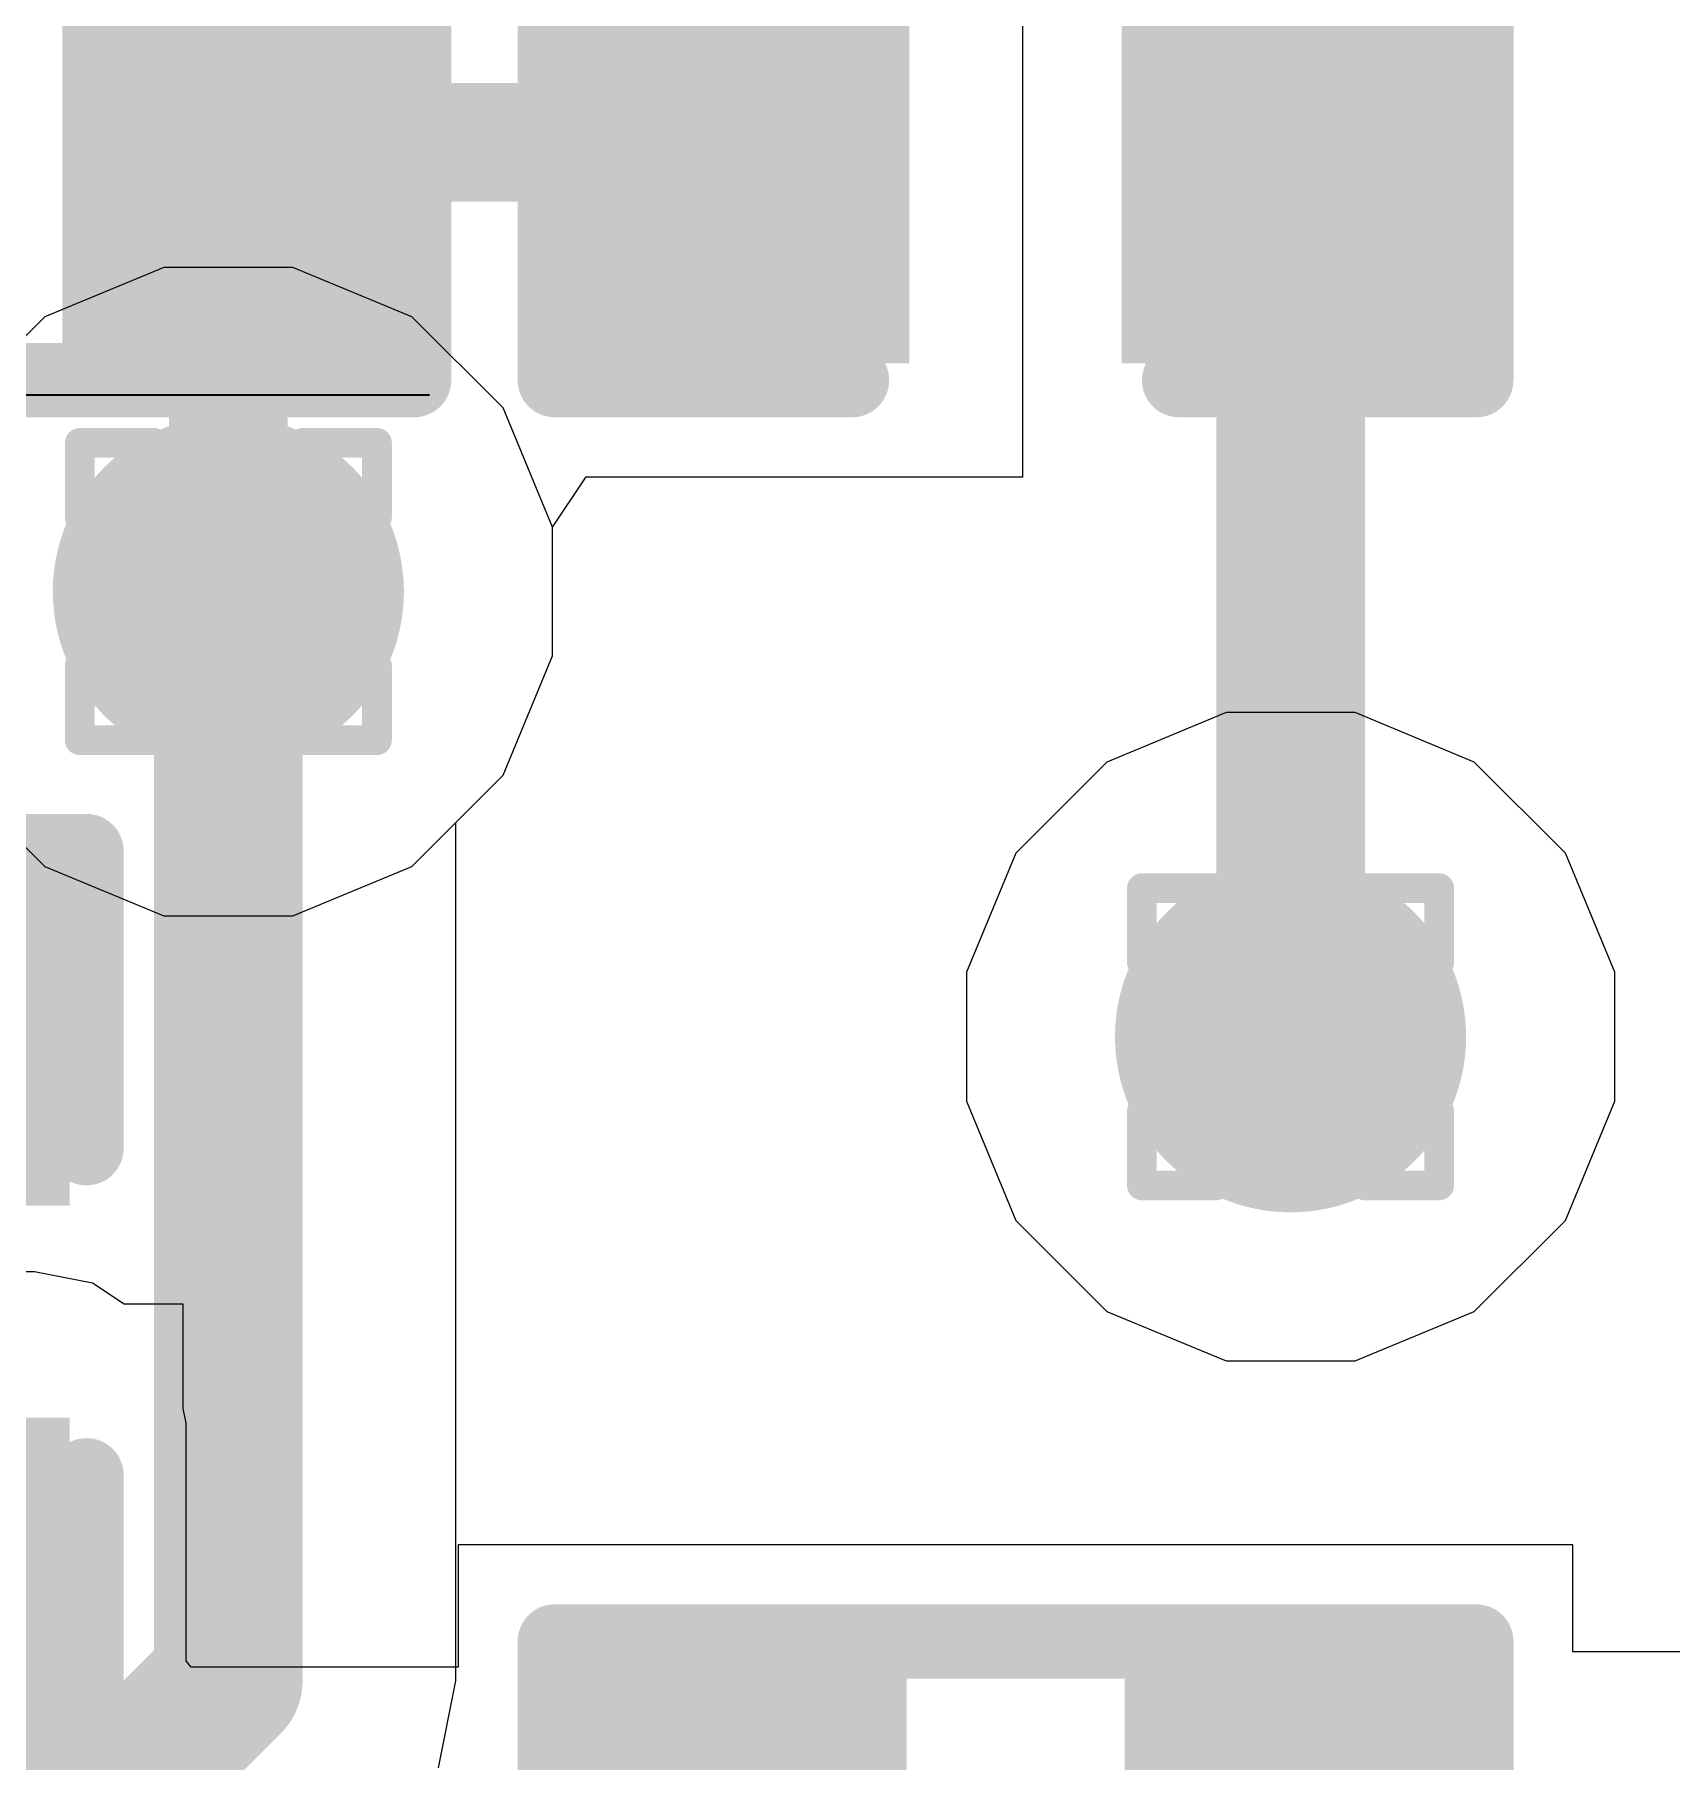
# Model space of a CAD drawing. Header units: inches. Extents: x -11 to 5379, y 0 to 5429.
# Drawn here: x 208.632 to 211.429, y 43.308 to 46.26 of the extents above; entities that cross this region are included whole.
import ezdxf

# ---------------------------------------------------------------- set-up
doc = ezdxf.new("R2010")
doc.units = ezdxf.units.IN
for name, color, linetype in [('Bottom Layer', 5, 'Continuous'), ('Drill Drawing', 1, 'Continuous'), ('GND', 16, 'Continuous'), ('PWR', 76, 'Continuous'), ('Top Layer', 1, 'Continuous'), ('Top Overlay', 2, 'Continuous'), ('Top Paste', 8, 'Continuous'), ('Top Solder', 216, 'Continuous'), ('Via Holes', 16, 'Continuous')]:
    doc.layers.add(name, color=color, linetype=linetype)

# ---------------------------------------------------------------- blocks, each defined once
blk = doc.blocks.new('R___0402_253')
at = {"layer": 'Top Layer'}
for points in [[(-0.6985, -0.3175), (-0.6985, 0.3175), (-0.2413, 0.3175), (-0.2413, -0.3175)], [(0.2413, -0.3175), (0.2413, 0.3175), (0.6985, 0.3175), (0.6985, -0.3175)]]:
    blk.add_hatch(color=1, dxfattribs=at).paths.add_polyline_path(points)
at = {"layer": 'Top Paste'}
for points in [[(-0.6985, -0.3175), (-0.6985, 0.3175), (-0.2413, 0.3175), (-0.2413, -0.3175)], [(0.2413, -0.3175), (0.2413, 0.3175), (0.6985, 0.3175), (0.6985, -0.3175)]]:
    blk.add_hatch(color=8, dxfattribs=at).paths.add_polyline_path(points)
at = {"layer": 'Top Solder'}
for points in [[(-0.7535, -0.3725), (-0.7535, 0.3725), (-0.1863, 0.3725), (-0.1863, -0.3725)], [(0.1863, -0.3725), (0.1863, 0.3725), (0.7535, 0.3725), (0.7535, -0.3725)]]:
    blk.add_hatch(color=216, dxfattribs=at).paths.add_polyline_path(points)
at = {"layer": 'Top Overlay'}
for points in [[(-0.7874, -0.4064, 0.127, 0.127, 0), (-0.7874, 0.4064, 0.127, 0.127, 0)], [(-0.7874, 0.4064, 0.127, 0.127, 0), (0.7874, 0.4064, 0.127, 0.127, 0)], [(0.7874, -0.4064, 0.127, 0.127, 0), (0.7874, 0.4064, 0.127, 0.127, 0)], [(-0.7874, -0.4064, 0.127, 0.127, 0), (0.7874, -0.4064, 0.127, 0.127, 0)], [(-0.8128, -0.4318, 0.00323, 0.00323, 0), (0.8128, -0.4318, 0.00323, 0.00323, 0)]]:
    blk.add_lwpolyline(points, format="xyseb", dxfattribs=at)
for points in [[(-0.8191, 0.4064, 0.0635, 0.0635, 1), (-0.7556, 0.4064, 0.0635, 0.0635, 1)], [(-0.8191, 0.4064, 0.0635, 0.0635, 1), (-0.7556, 0.4064, 0.0635, 0.0635, 1)], [(0.7556, 0.4064, 0.0635, 0.0635, 1), (0.8191, 0.4064, 0.0635, 0.0635, 1)], [(0.7556, 0.4064, 0.0635, 0.0635, 1), (0.8191, 0.4064, 0.0635, 0.0635, 1)], [(-0.8191, -0.4064, 0.0635, 0.0635, 1), (-0.7556, -0.4064, 0.0635, 0.0635, 1)], [(-0.8191, -0.4064, 0.0635, 0.0635, 1), (-0.7556, -0.4064, 0.0635, 0.0635, 1)], [(0.7556, -0.4064, 0.0635, 0.0635, 1), (0.8191, -0.4064, 0.0635, 0.0635, 1)], [(0.7556, -0.4064, 0.0635, 0.0635, 1), (0.8191, -0.4064, 0.0635, 0.0635, 1)], [(-0.8136, -0.4318, 0.00161, 0.00161, 1), (-0.812, -0.4318, 0.00161, 0.00161, 1)], [(0.812, -0.4318, 0.00161, 0.00161, 1), (0.8136, -0.4318, 0.00161, 0.00161, 1)]]:
    blk.add_lwpolyline(points, format="xyseb", close=True, dxfattribs=at)
blk = doc.blocks.new('R___0402_275')
at = {"layer": 'Top Layer'}
for points in [[(-0.6985, -0.3175), (-0.6985, 0.3175), (-0.2413, 0.3175), (-0.2413, -0.3175)], [(0.2413, -0.3175), (0.2413, 0.3175), (0.6985, 0.3175), (0.6985, -0.3175)]]:
    blk.add_hatch(color=1, dxfattribs=at).paths.add_polyline_path(points)
at = {"layer": 'Top Paste'}
for points in [[(-0.6985, -0.3175), (-0.6985, 0.3175), (-0.2413, 0.3175), (-0.2413, -0.3175)], [(0.2413, -0.3175), (0.2413, 0.3175), (0.6985, 0.3175), (0.6985, -0.3175)]]:
    blk.add_hatch(color=8, dxfattribs=at).paths.add_polyline_path(points)
at = {"layer": 'Top Solder'}
for points in [[(-0.7535, -0.3725), (-0.7535, 0.3725), (-0.1863, 0.3725), (-0.1863, -0.3725)], [(0.1863, -0.3725), (0.1863, 0.3725), (0.7535, 0.3725), (0.7535, -0.3725)]]:
    blk.add_hatch(color=216, dxfattribs=at).paths.add_polyline_path(points)
at = {"layer": 'Top Overlay'}
for points in [[(-0.7874, -0.4064, 0.127, 0.127, 0), (-0.7874, 0.4064, 0.127, 0.127, 0)], [(-0.7874, 0.4064, 0.127, 0.127, 0), (0.7874, 0.4064, 0.127, 0.127, 0)], [(0.7874, -0.4064, 0.127, 0.127, 0), (0.7874, 0.4064, 0.127, 0.127, 0)], [(-0.7874, -0.4064, 0.127, 0.127, 0), (0.7874, -0.4064, 0.127, 0.127, 0)], [(-0.8128, -0.4318, 0.00323, 0.00323, 0), (0.8128, -0.4318, 0.00323, 0.00323, 0)]]:
    blk.add_lwpolyline(points, format="xyseb", dxfattribs=at)
for points in [[(-0.8191, 0.4064, 0.0635, 0.0635, 1), (-0.7556, 0.4064, 0.0635, 0.0635, 1)], [(-0.8191, 0.4064, 0.0635, 0.0635, 1), (-0.7556, 0.4064, 0.0635, 0.0635, 1)], [(0.7556, 0.4064, 0.0635, 0.0635, 1), (0.8191, 0.4064, 0.0635, 0.0635, 1)], [(0.7556, 0.4064, 0.0635, 0.0635, 1), (0.8191, 0.4064, 0.0635, 0.0635, 1)], [(-0.8191, -0.4064, 0.0635, 0.0635, 1), (-0.7556, -0.4064, 0.0635, 0.0635, 1)], [(-0.8191, -0.4064, 0.0635, 0.0635, 1), (-0.7556, -0.4064, 0.0635, 0.0635, 1)], [(0.7556, -0.4064, 0.0635, 0.0635, 1), (0.8191, -0.4064, 0.0635, 0.0635, 1)], [(0.7556, -0.4064, 0.0635, 0.0635, 1), (0.8191, -0.4064, 0.0635, 0.0635, 1)], [(-0.8136, -0.4318, 0.00161, 0.00161, 1), (-0.812, -0.4318, 0.00161, 0.00161, 1)], [(0.812, -0.4318, 0.00161, 0.00161, 1), (0.8136, -0.4318, 0.00161, 0.00161, 1)]]:
    blk.add_lwpolyline(points, format="xyseb", close=True, dxfattribs=at)
blk = doc.blocks.new('C___0402_634')
at = {"layer": 'Top Layer'}
for points in [[(-0.6985, -0.3175), (-0.6985, 0.3175), (-0.2413, 0.3175), (-0.2413, -0.3175)], [(0.2413, -0.3175), (0.2413, 0.3175), (0.6985, 0.3175), (0.6985, -0.3175)]]:
    blk.add_hatch(color=1, dxfattribs=at).paths.add_polyline_path(points)
at = {"layer": 'Top Paste'}
for points in [[(-0.6985, -0.3175), (-0.6985, 0.3175), (-0.2413, 0.3175), (-0.2413, -0.3175)], [(0.2413, -0.3175), (0.2413, 0.3175), (0.6985, 0.3175), (0.6985, -0.3175)]]:
    blk.add_hatch(color=8, dxfattribs=at).paths.add_polyline_path(points)
at = {"layer": 'Top Solder'}
for points in [[(-0.7585, -0.3775), (-0.7585, 0.3775), (-0.1813, 0.3775), (-0.1813, -0.3775)], [(0.1813, -0.3775), (0.1813, 0.3775), (0.7585, 0.3775), (0.7585, -0.3775)]]:
    blk.add_hatch(color=216, dxfattribs=at).paths.add_polyline_path(points)
at = {"layer": 'Top Overlay'}
for points in [[(-0.7874, -0.4064, 0.127, 0.127, 0), (-0.7874, 0.4064, 0.127, 0.127, 0)], [(-0.7874, 0.4064, 0.127, 0.127, 0), (-0.2794, 0.4064, 0.127, 0.127, 0)], [(0.2794, 0.4064, 0.127, 0.127, 0), (0.7874, 0.4064, 0.127, 0.127, 0)], [(0.7874, -0.4064, 0.127, 0.127, 0), (0.7874, 0.4064, 0.127, 0.127, 0)], [(-0.7874, -0.4064, 0.127, 0.127, 0), (-0.2794, -0.4064, 0.127, 0.127, 0)], [(0.2794, -0.4064, 0.127, 0.127, 0), (0.7874, -0.4064, 0.127, 0.127, 0)]]:
    blk.add_lwpolyline(points, format="xyseb", dxfattribs=at)
for points in [[(-0.8191, 0.4064, 0.0635, 0.0635, 1), (-0.7556, 0.4064, 0.0635, 0.0635, 1)], [(-0.8191, 0.4064, 0.0635, 0.0635, 1), (-0.7556, 0.4064, 0.0635, 0.0635, 1)], [(-0.3111, 0.4064, 0.0635, 0.0635, 1), (-0.2477, 0.4064, 0.0635, 0.0635, 1)], [(0.2477, 0.4064, 0.0635, 0.0635, 1), (0.3111, 0.4064, 0.0635, 0.0635, 1)], [(0.7556, 0.4064, 0.0635, 0.0635, 1), (0.8191, 0.4064, 0.0635, 0.0635, 1)], [(0.7556, 0.4064, 0.0635, 0.0635, 1), (0.8191, 0.4064, 0.0635, 0.0635, 1)], [(-0.8191, -0.4064, 0.0635, 0.0635, 1), (-0.7556, -0.4064, 0.0635, 0.0635, 1)], [(-0.8191, -0.4064, 0.0635, 0.0635, 1), (-0.7556, -0.4064, 0.0635, 0.0635, 1)], [(-0.3111, -0.4064, 0.0635, 0.0635, 1), (-0.2477, -0.4064, 0.0635, 0.0635, 1)], [(0.2477, -0.4064, 0.0635, 0.0635, 1), (0.3111, -0.4064, 0.0635, 0.0635, 1)], [(0.7556, -0.4064, 0.0635, 0.0635, 1), (0.8191, -0.4064, 0.0635, 0.0635, 1)], [(0.7556, -0.4064, 0.0635, 0.0635, 1), (0.8191, -0.4064, 0.0635, 0.0635, 1)]]:
    blk.add_lwpolyline(points, format="xyseb", close=True, dxfattribs=at)
blk = doc.blocks.new('C___0402_639')
at = {"layer": 'Top Layer'}
for points in [[(-0.6985, -0.3175), (-0.6985, 0.3175), (-0.2413, 0.3175), (-0.2413, -0.3175)], [(0.2413, -0.3175), (0.2413, 0.3175), (0.6985, 0.3175), (0.6985, -0.3175)]]:
    blk.add_hatch(color=1, dxfattribs=at).paths.add_polyline_path(points)
at = {"layer": 'Top Paste'}
for points in [[(-0.6985, -0.3175), (-0.6985, 0.3175), (-0.2413, 0.3175), (-0.2413, -0.3175)], [(0.2413, -0.3175), (0.2413, 0.3175), (0.6985, 0.3175), (0.6985, -0.3175)]]:
    blk.add_hatch(color=8, dxfattribs=at).paths.add_polyline_path(points)
at = {"layer": 'Top Solder'}
for points in [[(-0.7585, -0.3775), (-0.7585, 0.3775), (-0.1813, 0.3775), (-0.1813, -0.3775)], [(0.1813, -0.3775), (0.1813, 0.3775), (0.7585, 0.3775), (0.7585, -0.3775)]]:
    blk.add_hatch(color=216, dxfattribs=at).paths.add_polyline_path(points)
at = {"layer": 'Top Overlay'}
for points in [[(-0.7874, 0.4064, 0.127, 0.127, 0), (-0.7874, -0.4064, 0.127, 0.127, 0)], [(-0.7874, 0.4064, 0.127, 0.127, 0), (-0.2794, 0.4064, 0.127, 0.127, 0)], [(0.2794, 0.4064, 0.127, 0.127, 0), (0.7874, 0.4064, 0.127, 0.127, 0)], [(0.7874, 0.4064, 0.127, 0.127, 0), (0.7874, -0.4064, 0.127, 0.127, 0)], [(-0.7874, -0.4064, 0.127, 0.127, 0), (-0.2794, -0.4064, 0.127, 0.127, 0)], [(0.2794, -0.4064, 0.127, 0.127, 0), (0.7874, -0.4064, 0.127, 0.127, 0)]]:
    blk.add_lwpolyline(points, format="xyseb", dxfattribs=at)
for points in [[(-0.8191, 0.4064, 0.0635, 0.0635, 1), (-0.7556, 0.4064, 0.0635, 0.0635, 1)], [(-0.8191, 0.4064, 0.0635, 0.0635, 1), (-0.7556, 0.4064, 0.0635, 0.0635, 1)], [(-0.3111, 0.4064, 0.0635, 0.0635, 1), (-0.2477, 0.4064, 0.0635, 0.0635, 1)], [(0.2477, 0.4064, 0.0635, 0.0635, 1), (0.3111, 0.4064, 0.0635, 0.0635, 1)], [(0.7556, 0.4064, 0.0635, 0.0635, 1), (0.8191, 0.4064, 0.0635, 0.0635, 1)], [(0.7556, 0.4064, 0.0635, 0.0635, 1), (0.8191, 0.4064, 0.0635, 0.0635, 1)], [(-0.8191, -0.4064, 0.0635, 0.0635, 1), (-0.7556, -0.4064, 0.0635, 0.0635, 1)], [(-0.8191, -0.4064, 0.0635, 0.0635, 1), (-0.7556, -0.4064, 0.0635, 0.0635, 1)], [(-0.3111, -0.4064, 0.0635, 0.0635, 1), (-0.2477, -0.4064, 0.0635, 0.0635, 1)], [(0.2477, -0.4064, 0.0635, 0.0635, 1), (0.3111, -0.4064, 0.0635, 0.0635, 1)], [(0.7556, -0.4064, 0.0635, 0.0635, 1), (0.8191, -0.4064, 0.0635, 0.0635, 1)], [(0.7556, -0.4064, 0.0635, 0.0635, 1), (0.8191, -0.4064, 0.0635, 0.0635, 1)]]:
    blk.add_lwpolyline(points, format="xyseb", close=True, dxfattribs=at)

msp = doc.modelspace()

# ---------------------------------------------------------------- hatches: boundary and pattern name
at = {"layer": 'Bottom Layer'}
h = msp.add_hatch(color=5, dxfattribs=at)
edge = h.paths.add_edge_path()
edge.add_arc((208.9634, 45.3078), 0.3, 0, 360)
h = msp.add_hatch(color=5, dxfattribs=at)
edge = h.paths.add_edge_path()
edge.add_arc((210.7785, 44.5468), 0.3, 0, 360)
at = {"layer": 'GND'}
h = msp.add_hatch(color=16, dxfattribs=at)
edge = h.paths.add_edge_path()
edge.add_arc((208.9634, 45.3078), 0.3, 0, 360)
h = msp.add_hatch(color=16, dxfattribs=at)
edge = h.paths.add_edge_path()
edge.add_arc((210.7785, 44.5468), 0.3, 0, 360)
at = {"layer": 'PWR'}
h = msp.add_hatch(color=76, dxfattribs=at)
edge = h.paths.add_edge_path()
edge.add_arc((208.9634, 45.3078), 0.3, 0, 360)
h = msp.add_hatch(color=76, dxfattribs=at)
edge = h.paths.add_edge_path()
edge.add_arc((210.7785, 44.5468), 0.3, 0, 360)
at = {"layer": 'Top Layer'}
h = msp.add_hatch(color=1, dxfattribs=at)
edge = h.paths.add_edge_path()
edge.add_arc((208.9634, 45.3078), 0.3, 0, 360)
h = msp.add_hatch(color=1, dxfattribs=at)
edge = h.paths.add_edge_path()
edge.add_arc((210.7785, 44.5468), 0.3, 0, 360)
at = {"layer": 'Via Holes'}
h = msp.add_hatch(color=7, dxfattribs=at)
edge = h.paths.add_edge_path()
edge.add_arc((208.9634, 45.3078), 0.15, 0, 360)
h = msp.add_hatch(color=7, dxfattribs=at)
edge = h.paths.add_edge_path()
edge.add_arc((210.7785, 44.5468), 0.15, 0, 360)

# ---------------------------------------------------------------- linework, layer by layer
at = {"layer": 'Bottom Layer'}
for p, q in [((208.8532, 45.8618), (208.6496, 45.7774)), ((209.0736, 45.8618), (208.8532, 45.8618)), ((209.2772, 45.7774), (209.0736, 45.8618)), ((208.6496, 45.7774), (208.4937, 45.6216)), ((209.4331, 45.6216), (209.2772, 45.7774)), ((209.5174, 45.418), (209.4331, 45.6216)), ((209.5174, 45.1976), (209.5174, 45.418)), ((209.4331, 44.994), (209.5174, 45.1976)), ((209.3519, 44.9128), (209.4331, 44.994)), ((209.3519, 43.4462), (209.3519, 44.9128)), ((209.3223, 43.2975), (209.3519, 43.4462))]:
    msp.add_line(p, q, dxfattribs=at)
for points in [[(208.9634, 43.4462, 0.254, 0.254, 0), (208.9634, 45.3078, 0.254, 0.254, 0)], [(207.9972, 42.48, 0.254, 0.254, 0), (208.9634, 43.4462, 0.254, 0.254, 0)]]:
    msp.add_lwpolyline(points, format="xyseb", dxfattribs=at)
for points in [[(208.8999, 45.3078, 0.127, 0.127, 1), (209.0269, 45.3078, 0.127, 0.127, 1)], [(208.8999, 43.4462, 0.127, 0.127, 1), (209.0269, 43.4462, 0.127, 0.127, 1)], [(208.8999, 43.4462, 0.127, 0.127, 1), (209.0269, 43.4462, 0.127, 0.127, 1)]]:
    msp.add_lwpolyline(points, format="xyseb", close=True, dxfattribs=at)
at = {"layer": 'Drill Drawing'}
for points in [[(208.7094, 45.4348, 0.0508, 0.0508, 0), (208.7094, 45.5618, 0.0508, 0.0508, 0)], [(208.7094, 45.5618, 0.0508, 0.0508, 0), (208.8364, 45.5618, 0.0508, 0.0508, 0)], [(208.8364, 45.5618, 0.0508, 0.0508, 0), (208.9634, 45.4348, 0.0508, 0.0508, 0)], [(208.9634, 45.4348, 0.0508, 0.0508, 0), (209.0904, 45.5618, 0.0508, 0.0508, 0)], [(209.0904, 45.5618, 0.0508, 0.0508, 0), (209.2174, 45.5618, 0.0508, 0.0508, 0)], [(209.2174, 45.4348, 0.0508, 0.0508, 0), (209.2174, 45.5618, 0.0508, 0.0508, 0)], [(208.7094, 45.4348, 0.0508, 0.0508, 0), (208.8364, 45.3078, 0.0508, 0.0508, 0)], [(209.0904, 45.3078, 0.0508, 0.0508, 0), (209.2174, 45.4348, 0.0508, 0.0508, 0)], [(208.7094, 45.1808, 0.0508, 0.0508, 0), (208.8364, 45.3078, 0.0508, 0.0508, 0)], [(209.0904, 45.3078, 0.0508, 0.0508, 0), (209.2174, 45.1808, 0.0508, 0.0508, 0)], [(208.7094, 45.0538, 0.0508, 0.0508, 0), (208.7094, 45.1808, 0.0508, 0.0508, 0)], [(208.8364, 45.0538, 0.0508, 0.0508, 0), (208.9634, 45.1808, 0.0508, 0.0508, 0)], [(208.9634, 45.1808, 0.0508, 0.0508, 0), (209.0904, 45.0538, 0.0508, 0.0508, 0)], [(209.2174, 45.0538, 0.0508, 0.0508, 0), (209.2174, 45.1808, 0.0508, 0.0508, 0)], [(208.7094, 45.0538, 0.0508, 0.0508, 0), (208.8364, 45.0538, 0.0508, 0.0508, 0)], [(209.0904, 45.0538, 0.0508, 0.0508, 0), (209.2174, 45.0538, 0.0508, 0.0508, 0)], [(210.5245, 44.6738, 0.0508, 0.0508, 0), (210.5245, 44.8008, 0.0508, 0.0508, 0)], [(210.5245, 44.8008, 0.0508, 0.0508, 0), (210.6515, 44.8008, 0.0508, 0.0508, 0)], [(210.6515, 44.8008, 0.0508, 0.0508, 0), (210.7785, 44.6738, 0.0508, 0.0508, 0)], [(210.7785, 44.6738, 0.0508, 0.0508, 0), (210.9055, 44.8008, 0.0508, 0.0508, 0)], [(210.9055, 44.8008, 0.0508, 0.0508, 0), (211.0325, 44.8008, 0.0508, 0.0508, 0)], [(211.0325, 44.6738, 0.0508, 0.0508, 0), (211.0325, 44.8008, 0.0508, 0.0508, 0)], [(210.5245, 44.6738, 0.0508, 0.0508, 0), (210.6515, 44.5468, 0.0508, 0.0508, 0)], [(210.9055, 44.5468, 0.0508, 0.0508, 0), (211.0325, 44.6738, 0.0508, 0.0508, 0)], [(210.5245, 44.4198, 0.0508, 0.0508, 0), (210.6515, 44.5468, 0.0508, 0.0508, 0)], [(210.9055, 44.5468, 0.0508, 0.0508, 0), (211.0325, 44.4198, 0.0508, 0.0508, 0)], [(210.5245, 44.2928, 0.0508, 0.0508, 0), (210.5245, 44.4198, 0.0508, 0.0508, 0)], [(210.6515, 44.2928, 0.0508, 0.0508, 0), (210.7785, 44.4198, 0.0508, 0.0508, 0)], [(210.7785, 44.4198, 0.0508, 0.0508, 0), (210.9055, 44.2928, 0.0508, 0.0508, 0)], [(211.0325, 44.2928, 0.0508, 0.0508, 0), (211.0325, 44.4198, 0.0508, 0.0508, 0)], [(210.5245, 44.2928, 0.0508, 0.0508, 0), (210.6515, 44.2928, 0.0508, 0.0508, 0)], [(210.9055, 44.2928, 0.0508, 0.0508, 0), (211.0325, 44.2928, 0.0508, 0.0508, 0)]]:
    msp.add_lwpolyline(points, format="xyseb", dxfattribs=at)
for points in [[(208.6967, 45.5618, 0.0254, 0.0254, 1), (208.7221, 45.5618, 0.0254, 0.0254, 1)], [(208.6967, 45.5618, 0.0254, 0.0254, 1), (208.7221, 45.5618, 0.0254, 0.0254, 1)], [(208.8237, 45.5618, 0.0254, 0.0254, 1), (208.8491, 45.5618, 0.0254, 0.0254, 1)], [(208.8237, 45.5618, 0.0254, 0.0254, 1), (208.8491, 45.5618, 0.0254, 0.0254, 1)], [(209.0777, 45.5618, 0.0254, 0.0254, 1), (209.1031, 45.5618, 0.0254, 0.0254, 1)], [(209.0777, 45.5618, 0.0254, 0.0254, 1), (209.1031, 45.5618, 0.0254, 0.0254, 1)], [(209.2047, 45.5618, 0.0254, 0.0254, 1), (209.2301, 45.5618, 0.0254, 0.0254, 1)], [(209.2047, 45.5618, 0.0254, 0.0254, 1), (209.2301, 45.5618, 0.0254, 0.0254, 1)], [(208.6967, 45.4348, 0.0254, 0.0254, 1), (208.7221, 45.4348, 0.0254, 0.0254, 1)], [(208.6967, 45.4348, 0.0254, 0.0254, 1), (208.7221, 45.4348, 0.0254, 0.0254, 1)], [(208.9507, 45.4348, 0.0254, 0.0254, 1), (208.9761, 45.4348, 0.0254, 0.0254, 1)], [(208.9507, 45.4348, 0.0254, 0.0254, 1), (208.9761, 45.4348, 0.0254, 0.0254, 1)], [(209.2047, 45.4348, 0.0254, 0.0254, 1), (209.2301, 45.4348, 0.0254, 0.0254, 1)], [(209.2047, 45.4348, 0.0254, 0.0254, 1), (209.2301, 45.4348, 0.0254, 0.0254, 1)], [(208.8237, 45.3078, 0.0254, 0.0254, 1), (208.8491, 45.3078, 0.0254, 0.0254, 1)], [(208.8237, 45.3078, 0.0254, 0.0254, 1), (208.8491, 45.3078, 0.0254, 0.0254, 1)], [(209.0777, 45.3078, 0.0254, 0.0254, 1), (209.1031, 45.3078, 0.0254, 0.0254, 1)], [(209.0777, 45.3078, 0.0254, 0.0254, 1), (209.1031, 45.3078, 0.0254, 0.0254, 1)], [(208.6967, 45.1808, 0.0254, 0.0254, 1), (208.7221, 45.1808, 0.0254, 0.0254, 1)], [(208.6967, 45.1808, 0.0254, 0.0254, 1), (208.7221, 45.1808, 0.0254, 0.0254, 1)], [(208.9507, 45.1808, 0.0254, 0.0254, 1), (208.9761, 45.1808, 0.0254, 0.0254, 1)], [(208.9507, 45.1808, 0.0254, 0.0254, 1), (208.9761, 45.1808, 0.0254, 0.0254, 1)], [(209.2047, 45.1808, 0.0254, 0.0254, 1), (209.2301, 45.1808, 0.0254, 0.0254, 1)], [(209.2047, 45.1808, 0.0254, 0.0254, 1), (209.2301, 45.1808, 0.0254, 0.0254, 1)], [(208.6967, 45.0538, 0.0254, 0.0254, 1), (208.7221, 45.0538, 0.0254, 0.0254, 1)], [(208.6967, 45.0538, 0.0254, 0.0254, 1), (208.7221, 45.0538, 0.0254, 0.0254, 1)], [(208.8237, 45.0538, 0.0254, 0.0254, 1), (208.8491, 45.0538, 0.0254, 0.0254, 1)], [(208.8237, 45.0538, 0.0254, 0.0254, 1), (208.8491, 45.0538, 0.0254, 0.0254, 1)], [(209.0777, 45.0538, 0.0254, 0.0254, 1), (209.1031, 45.0538, 0.0254, 0.0254, 1)], [(209.0777, 45.0538, 0.0254, 0.0254, 1), (209.1031, 45.0538, 0.0254, 0.0254, 1)], [(209.2047, 45.0538, 0.0254, 0.0254, 1), (209.2301, 45.0538, 0.0254, 0.0254, 1)], [(209.2047, 45.0538, 0.0254, 0.0254, 1), (209.2301, 45.0538, 0.0254, 0.0254, 1)], [(210.5118, 44.8008, 0.0254, 0.0254, 1), (210.5372, 44.8008, 0.0254, 0.0254, 1)], [(210.5118, 44.8008, 0.0254, 0.0254, 1), (210.5372, 44.8008, 0.0254, 0.0254, 1)], [(210.6388, 44.8008, 0.0254, 0.0254, 1), (210.6642, 44.8008, 0.0254, 0.0254, 1)], [(210.6388, 44.8008, 0.0254, 0.0254, 1), (210.6642, 44.8008, 0.0254, 0.0254, 1)], [(210.8928, 44.8008, 0.0254, 0.0254, 1), (210.9182, 44.8008, 0.0254, 0.0254, 1)], [(210.8928, 44.8008, 0.0254, 0.0254, 1), (210.9182, 44.8008, 0.0254, 0.0254, 1)], [(211.0198, 44.8008, 0.0254, 0.0254, 1), (211.0452, 44.8008, 0.0254, 0.0254, 1)], [(211.0198, 44.8008, 0.0254, 0.0254, 1), (211.0452, 44.8008, 0.0254, 0.0254, 1)], [(210.5118, 44.6738, 0.0254, 0.0254, 1), (210.5372, 44.6738, 0.0254, 0.0254, 1)], [(210.5118, 44.6738, 0.0254, 0.0254, 1), (210.5372, 44.6738, 0.0254, 0.0254, 1)], [(210.7658, 44.6738, 0.0254, 0.0254, 1), (210.7912, 44.6738, 0.0254, 0.0254, 1)], [(210.7658, 44.6738, 0.0254, 0.0254, 1), (210.7912, 44.6738, 0.0254, 0.0254, 1)], [(211.0198, 44.6738, 0.0254, 0.0254, 1), (211.0452, 44.6738, 0.0254, 0.0254, 1)], [(211.0198, 44.6738, 0.0254, 0.0254, 1), (211.0452, 44.6738, 0.0254, 0.0254, 1)], [(210.6388, 44.5468, 0.0254, 0.0254, 1), (210.6642, 44.5468, 0.0254, 0.0254, 1)], [(210.6388, 44.5468, 0.0254, 0.0254, 1), (210.6642, 44.5468, 0.0254, 0.0254, 1)], [(210.8928, 44.5468, 0.0254, 0.0254, 1), (210.9182, 44.5468, 0.0254, 0.0254, 1)], [(210.8928, 44.5468, 0.0254, 0.0254, 1), (210.9182, 44.5468, 0.0254, 0.0254, 1)], [(210.5118, 44.4198, 0.0254, 0.0254, 1), (210.5372, 44.4198, 0.0254, 0.0254, 1)], [(210.5118, 44.4198, 0.0254, 0.0254, 1), (210.5372, 44.4198, 0.0254, 0.0254, 1)], [(210.7658, 44.4198, 0.0254, 0.0254, 1), (210.7912, 44.4198, 0.0254, 0.0254, 1)], [(210.7658, 44.4198, 0.0254, 0.0254, 1), (210.7912, 44.4198, 0.0254, 0.0254, 1)], [(211.0198, 44.4198, 0.0254, 0.0254, 1), (211.0452, 44.4198, 0.0254, 0.0254, 1)], [(211.0198, 44.4198, 0.0254, 0.0254, 1), (211.0452, 44.4198, 0.0254, 0.0254, 1)], [(210.5118, 44.2928, 0.0254, 0.0254, 1), (210.5372, 44.2928, 0.0254, 0.0254, 1)], [(210.5118, 44.2928, 0.0254, 0.0254, 1), (210.5372, 44.2928, 0.0254, 0.0254, 1)], [(210.6388, 44.2928, 0.0254, 0.0254, 1), (210.6642, 44.2928, 0.0254, 0.0254, 1)], [(210.6388, 44.2928, 0.0254, 0.0254, 1), (210.6642, 44.2928, 0.0254, 0.0254, 1)], [(210.8928, 44.2928, 0.0254, 0.0254, 1), (210.9182, 44.2928, 0.0254, 0.0254, 1)], [(210.8928, 44.2928, 0.0254, 0.0254, 1), (210.9182, 44.2928, 0.0254, 0.0254, 1)], [(211.0198, 44.2928, 0.0254, 0.0254, 1), (211.0452, 44.2928, 0.0254, 0.0254, 1)], [(211.0198, 44.2928, 0.0254, 0.0254, 1), (211.0452, 44.2928, 0.0254, 0.0254, 1)]]:
    msp.add_lwpolyline(points, format="xyseb", close=True, dxfattribs=at)
at = {"layer": 'GND'}
for p, q in [((208.8532, 45.8618), (208.6496, 45.7774)), ((209.0736, 45.8618), (208.8532, 45.8618)), ((209.2772, 45.7774), (209.0736, 45.8618)), ((208.6496, 45.7774), (208.4937, 45.6216)), ((209.4331, 45.6216), (209.2772, 45.7774)), ((209.5174, 45.418), (209.4331, 45.6216)), ((209.5174, 45.1976), (209.5174, 45.418)), ((209.4331, 44.994), (209.5174, 45.1976)), ((208.4937, 44.994), (208.6496, 44.8381)), ((209.2772, 44.8381), (209.4331, 44.994)), ((208.6496, 44.8381), (208.8532, 44.7538)), ((209.0736, 44.7538), (209.2772, 44.8381)), ((208.8532, 44.7538), (209.0736, 44.7538))]:
    msp.add_line(p, q, dxfattribs=at)
at = {"layer": 'PWR'}
for p, q in [((208.8532, 45.8618), (208.6496, 45.7774)), ((209.0736, 45.8618), (208.8532, 45.8618)), ((209.2772, 45.7774), (209.0736, 45.8618)), ((208.6496, 45.7774), (208.4937, 45.6216)), ((209.4331, 45.6216), (209.2772, 45.7774)), ((209.5174, 45.418), (209.4331, 45.6216)), ((209.5174, 45.1976), (209.5174, 45.418)), ((209.4331, 44.994), (209.5174, 45.1976)), ((210.6683, 45.1008), (210.4647, 45.0164)), ((210.8887, 45.1008), (210.6683, 45.1008)), ((211.0923, 45.0164), (210.8887, 45.1008)), ((210.4647, 45.0164), (210.3089, 44.8606)), ((211.2482, 44.8606), (211.0923, 45.0164)), ((208.4937, 44.994), (208.6496, 44.8381)), ((209.2772, 44.8381), (209.4331, 44.994)), ((210.3089, 44.8606), (210.2245, 44.657)), ((211.3325, 44.657), (211.2482, 44.8606)), ((208.6496, 44.8381), (208.8532, 44.7538)), ((209.0736, 44.7538), (209.2772, 44.8381)), ((208.8532, 44.7538), (209.0736, 44.7538)), ((210.2245, 44.657), (210.2245, 44.4366)), ((211.3325, 44.4366), (211.3325, 44.657)), ((210.2245, 44.4366), (210.3089, 44.233)), ((211.2482, 44.233), (211.3325, 44.4366)), ((210.3089, 44.233), (210.4647, 44.0771)), ((211.0923, 44.0771), (211.2482, 44.233)), ((210.4647, 44.0771), (210.6683, 43.9928)), ((210.8887, 43.9928), (211.0923, 44.0771)), ((210.6683, 43.9928), (210.8887, 43.9928))]:
    msp.add_line(p, q, dxfattribs=at)
at = {"layer": 'Top Layer'}
for p, q in [((210.3213, 45.5039), (210.3213, 46.6469)), ((209.5174, 45.418), (209.5748, 45.5039)), ((209.5748, 45.5039), (210.3213, 45.5039)), ((209.5174, 45.1976), (209.5174, 45.418)), ((209.4331, 44.994), (209.5174, 45.1976)), ((208.4937, 44.994), (208.6496, 44.8381)), ((209.2772, 44.8381), (209.4331, 44.994)), ((208.6496, 44.8381), (208.8532, 44.7538)), ((209.0736, 44.7538), (209.2772, 44.8381)), ((208.8532, 44.7538), (209.0736, 44.7538)), ((208.6322, 44.1453), (208.4935, 44.1453)), ((208.7313, 44.1256), (208.6322, 44.1453)), ((208.7853, 44.0896), (208.7313, 44.1256)), ((208.8862, 44.0896), (208.7853, 44.0896)), ((208.8862, 43.9114), (208.8862, 44.0896)), ((208.8912, 43.8864), (208.8862, 43.9114)), ((208.8912, 43.4801), (208.8912, 43.8864)), ((211.2611, 43.6785), (209.3561, 43.6785)), ((209.3561, 43.6785), (209.3561, 43.4695)), ((211.2611, 43.4954), (211.2611, 43.6785)), ((208.8999, 43.4695), (208.8912, 43.4801)), ((211.6136, 43.4954), (211.2611, 43.4954)), ((209.3561, 43.4695), (208.8999, 43.4695))]:
    msp.add_line(p, q, dxfattribs=at)
for points in [[(209.8387, 46.0754, 0.2032, 0.2032, 0), (209.8387, 47.7109, 0.2032, 0.2032, 0)], [(210.7785, 44.5468, 0.254, 0.254, 0), (210.7785, 46.0754, 0.254, 0.254, 0)], [(208.9634, 46.0754, 0.2032, 0.2032, 0), (209.8387, 46.0754, 0.2032, 0.2032, 0)], [(208.9634, 45.3078, 0.2032, 0.2032, 0), (208.9634, 46.0754, 0.2032, 0.2032, 0)]]:
    msp.add_lwpolyline(points, format="xyseb", dxfattribs=at)
for points in [[(210.715, 46.0754, 0.127, 0.127, 1), (210.842, 46.0754, 0.127, 0.127, 1)], [(208.9126, 46.0754, 0.1016, 0.1016, 1), (209.0142, 46.0754, 0.1016, 0.1016, 1)], [(208.9126, 46.0754, 0.1016, 0.1016, 1), (209.0142, 46.0754, 0.1016, 0.1016, 1)], [(209.7879, 46.0754, 0.1016, 0.1016, 1), (209.8895, 46.0754, 0.1016, 0.1016, 1)], [(209.7879, 46.0754, 0.1016, 0.1016, 1), (209.8895, 46.0754, 0.1016, 0.1016, 1)], [(208.9126, 45.3078, 0.1016, 0.1016, 1), (209.0142, 45.3078, 0.1016, 0.1016, 1)], [(210.715, 44.5468, 0.127, 0.127, 1), (210.842, 44.5468, 0.127, 0.127, 1)]]:
    msp.add_lwpolyline(points, format="xyseb", close=True, dxfattribs=at)

# ---------------------------------------------------------------- block references
for name, p in [('R___0402_275', (208.4935, 46.0754)), ('C___0402_634', (210.3086, 46.0754)), ('R___0402_253', (210.3086, 43.107))]:
    msp.add_blockref(name, p)
at = {"rotation": 90}
msp.add_blockref('C___0402_639', (208.3147, 44.0769), dxfattribs=at)

doc.saveas('drawing.dxf')
